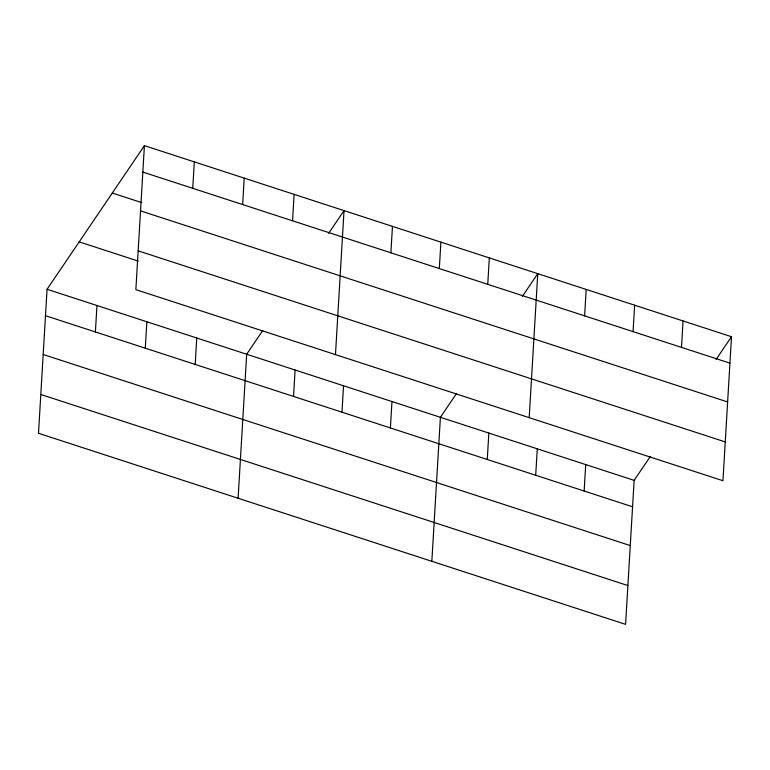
<?xml version="1.0" encoding="UTF-8"?>
<svg xmlns="http://www.w3.org/2000/svg" width="770" height="770" viewBox="0 0 770 770"><rect width="100%" height="100%" fill="white"/><g stroke="black" fill="none" stroke-linecap="round" stroke-linejoin="round"><path stroke-width="1.16" d="M144.413 145.645L135.857 289.645L722.943 480.721L731.5 336.721L144.413 145.645L47.057 289.279L38.5 433.279L625.587 624.354L634.143 480.355L650.207 456.658M95.384 331.947L96.962 305.517M145.289 348.184L146.858 321.764M192.741 188.313L194.319 161.883M195.195 364.431L196.764 338.001M242.646 204.56L244.215 178.13M238.113 498.248L246.669 354.239L262.734 330.542M292.552 220.798L294.121 194.367M293.534 396.435L295.103 370.004M335.47 354.614L344.026 210.614L328.626 233.32M341.967 412.2L343.536 385.77M390.891 252.801L392.459 226.37M390.4 427.966L391.969 401.536M439.324 268.566L440.892 242.136M431.845 561.301L440.401 417.302L456.466 393.595M487.757 284.332L489.325 257.902M487.266 459.488L488.834 433.067M529.202 417.667L537.758 273.668L522.368 296.383M535.699 475.254L537.277 448.823M584.622 315.864L586.191 289.433M584.141 491.019L585.71 464.589M633.065 331.62L634.634 305.199M681.498 347.386L683.067 320.955M716.11 359.436L731.5 336.721M142.845 172.076L729.931 363.151M112.285 193.039L141.776 202.635M140.535 210.874L727.621 401.95M138.167 250.847L725.253 441.922M79.185 241.876L138.157 261.069M47.057 289.279L634.143 480.355M45.488 315.7L632.574 506.785M43.178 354.498L630.264 545.584M40.8 394.481L627.897 585.556"/></g></svg>
